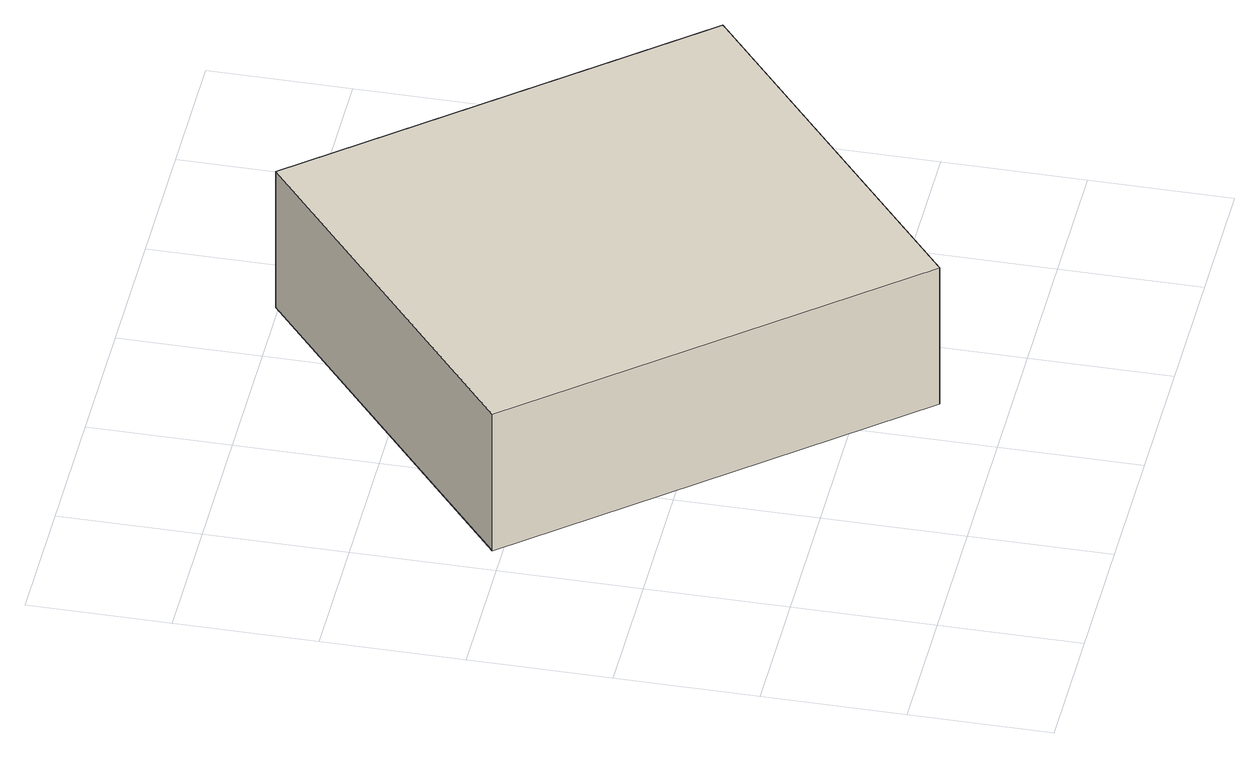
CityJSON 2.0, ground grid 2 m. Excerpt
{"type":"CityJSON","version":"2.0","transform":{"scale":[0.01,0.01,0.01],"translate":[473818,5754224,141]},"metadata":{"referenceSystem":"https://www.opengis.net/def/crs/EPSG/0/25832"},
"CityObjects":{
"building1":{"type":"Building","attributes":{"Gemeindeschluessel":"05711000","BezugspunktDach":"2000","function":"51009_1610","measuredHeight":2.28},"address":[{"country":"Germany"}],"geometry":[{"type":"Solid","lod":"1","boundaries":[[[[0,1,2,3]],[[4,5,6,7]],[[4,7,3,2]],[[5,4,2,1]],[[6,5,1,0]],[[7,6,0,3]]]]}]}
},
"vertices":[
[509,1004,289],[43,614,289],[479,95,289],[944,485,289],[479,95,61],[43,614,61],[509,1004,61],[944,485,61]
]}
